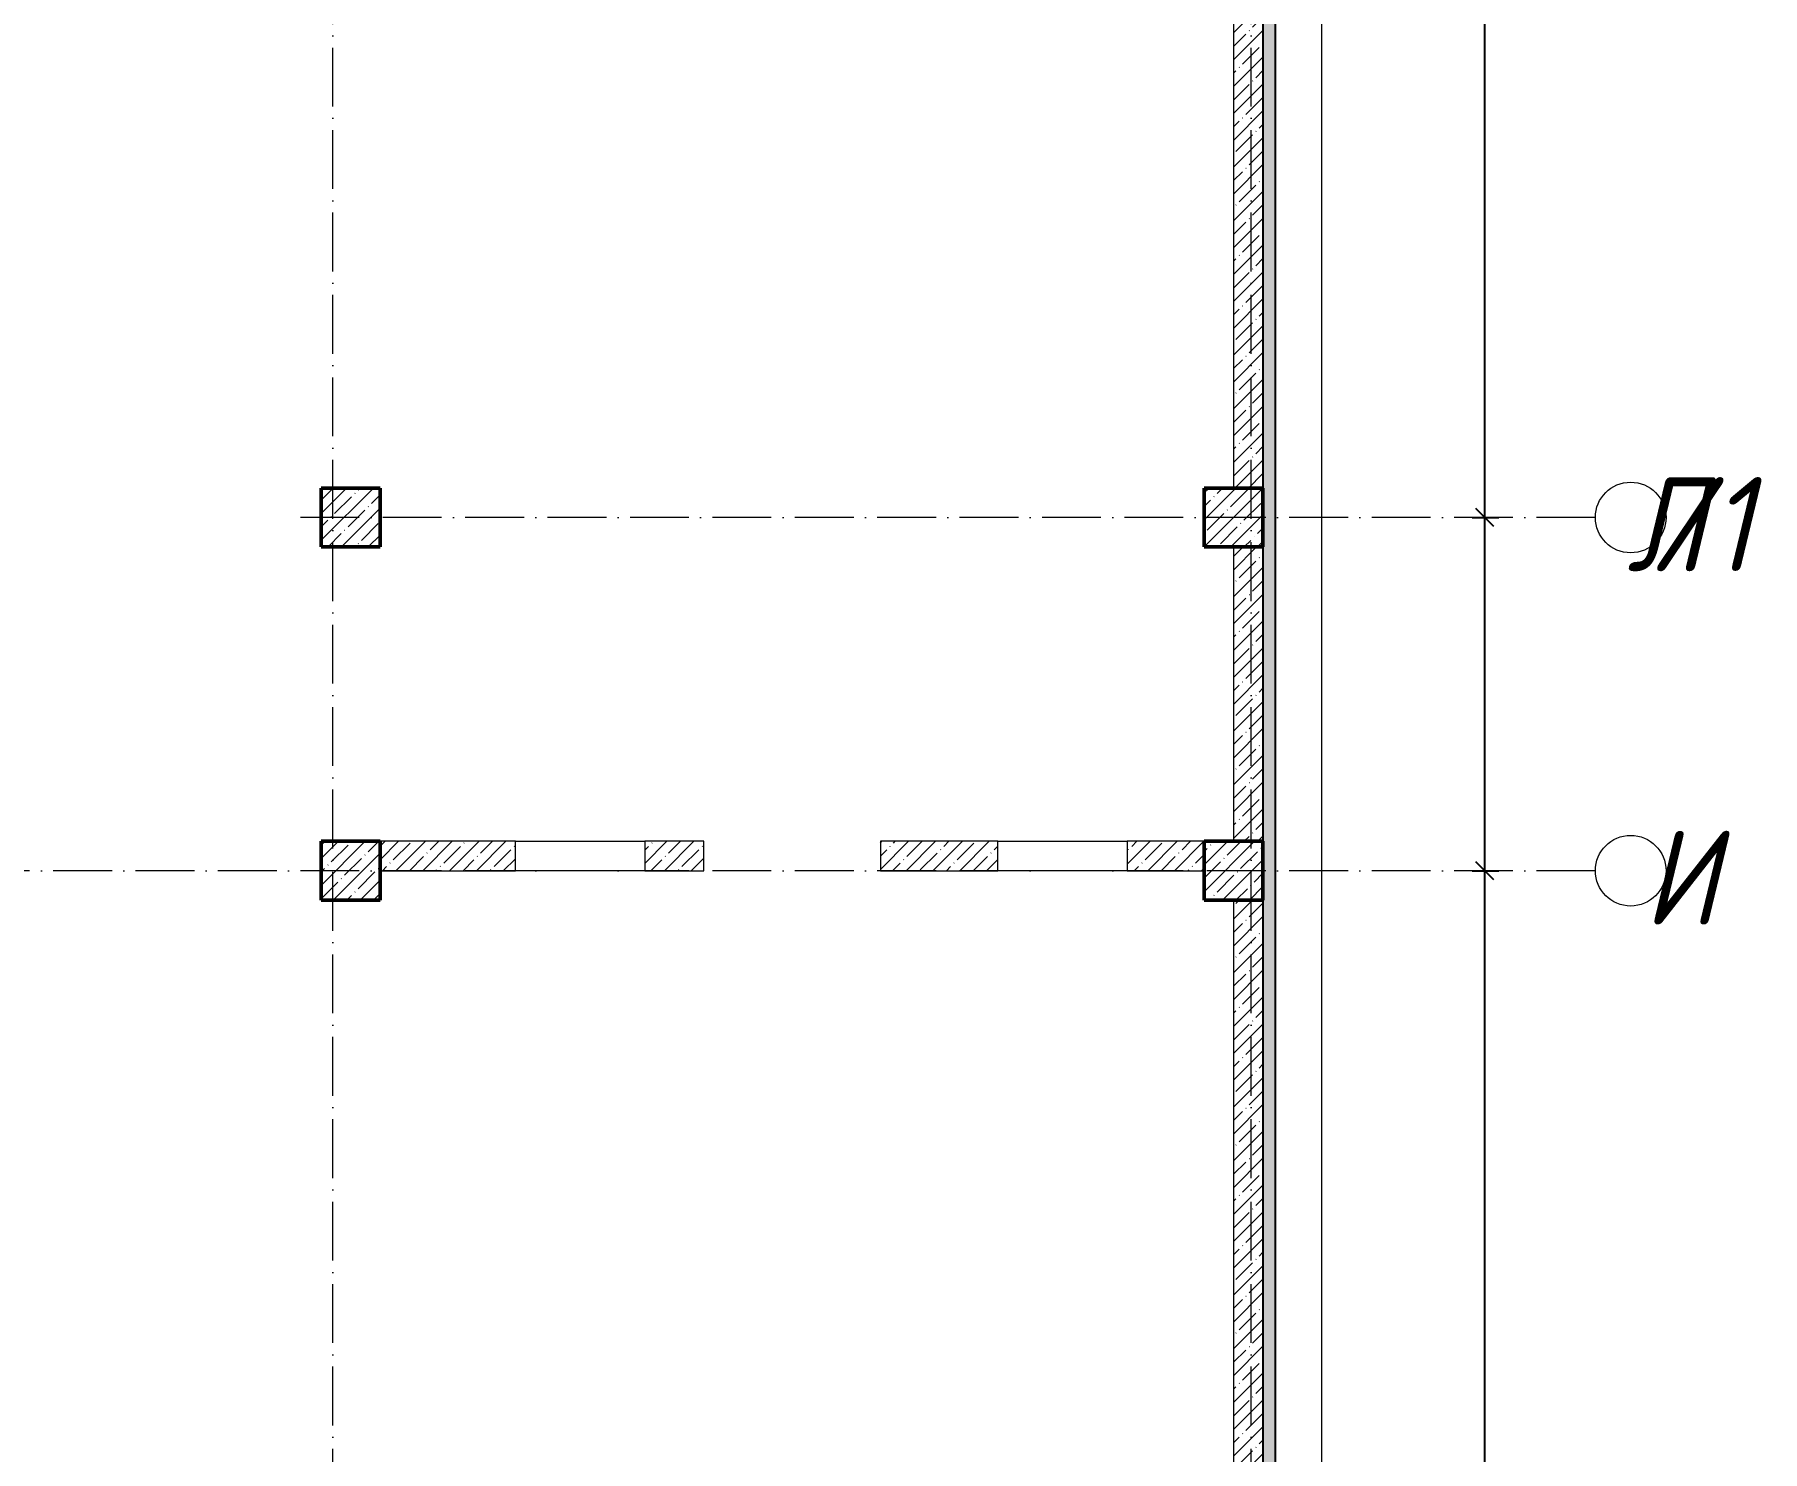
# Model space of a CAD drawing. Header units: millimetres. Extents: x -401725 to 250493, y 305116 to 802890.
# Drawn here: x -259937 to -245258, y 470415 to 482449 of the extents above; entities that cross this region are included whole.
import ezdxf

# ---------------------------------------------------------------- set-up
doc = ezdxf.new("R2010")
doc.units = ezdxf.units.MM
doc.linetypes.add('50_200_ШТРИХ_1Т_ш5_п1_п1_', pattern=[700, 500, -100, 0, -100])
for name, color, linetype, lineweight in [('A-____-____-DIMS', 7, 'Continuous', 9), ('A-FLOR-____-OTLN', 7, 'Continuous', 9), ('A-WALL-____-MCUT', 7, 'Continuous', 13), ('A-WALL-____-MCUT-1', 7, 'Continuous', 9), ('A-WALL-____-MCUT-3', 7, 'Continuous', 9), ('A-WALL-____-OTLN', 7, 'Continuous', 9), ('A-WALL-____-PATT-1', 7, 'Continuous', 9), ('A-WALL-FNSH-MCUT-1', 7, 'Continuous', 9), ('S-COLS-____-MCUT', 7, 'Continuous', 50), ('S-COLS-____-OTLN', 7, 'Continuous', 9), ('S-GRID-____-IDEN', 7, 'Continuous', 9), ('S-GRID-____-OTLN-1', 7, '50_200_ШТРИХ_1Т_ш5_п1_п1_', 9)]:
    doc.layers.add(name, color=color, linetype=linetype, lineweight=lineweight)
doc.styles.add('ISOCPEUR_I', font='isocpeui.ttf', dxfattribs={"width": 0.9, "height": 2.5})
doc.dimstyles.new('ISO-2_5_0_9К_БОЛЬШОЙ_ОСИ', dxfattribs={"dimscale": 304.8, "dimtxt": 248.995294, "dimasz": 0.492126, "dimexe": 0.393701, "dimexo": 0, "dimgap": 0, "dimtad": 1, "dimdec": 0, "dimzin": 0, "dimdsep": 46, "dimtxsty": 'ISOCPEUR_I', "dimblk1": 'OBLIQUE', "dimblk2": 'OBLIQUE', "dimsah": 1, "dimcen": 0.09, "dimdle": 0.393701, "dimazin": 0, "dimtfac": 1, "dimtdec": 4, "dimtix": 1, "dimtmove": 0, "dimatfit": 3, "dimfxl": 1, "dimtvp": 1, "dimtolj": 1, "dimtzin": 0, "dimarcsym": 2})
pattern_1 = [(45, (-350751.34, 459015.94), (-114.04925, 114.04925), []), (45, (-350637.3, 459015.94), (-114.04925, 114.04925), [201.612, -40.322, 3.353, -36.97])]

# ---------------------------------------------------------------- blocks, each defined once
blk = doc.blocks.new('BSC_Колонна _Прямоугольная - 500х500-V30-АР1_Кладочный план подвала в осях 1-64_А-ГГ')
at = {"layer": 'S-COLS-____-OTLN'}
h = blk.add_hatch(dxfattribs=at)
h.set_pattern_fill('FP_41', color=256, style=0, pattern_type=2)
h.set_pattern_definition([(45, (-101000, -16331.04), (-114.04925, 114.04925), []), (45, (-100885.95, -16331.04), (-114.04925, 114.04925), [201.613, -40.323, 3.353, -36.97])])
h.paths.add_polyline_path([(-250, -250), (250, -250), (250, 250), (-250, 250)], flags=0)
at = {"layer": 'S-COLS-____-MCUT'}
for p, q in [((250, 250), (-250, 250)), ((-250, 250), (-250, -250)), ((250, -250), (250, 250)), ((-250, -250), (250, -250))]:
    blk.add_line(p, q, dxfattribs=at)
blk = doc.blocks.new('BSC_Колонна _Прямоугольная - 500х500-V31-АР1_Кладочный план подвала в осях 1-64_А-ГГ')
at = {"layer": 'S-COLS-____-OTLN'}
h = blk.add_hatch(dxfattribs=at)
h.set_pattern_fill('FP_42', color=256, style=0, pattern_type=2)
h.set_pattern_definition([(45, (-93500, -16331.04), (-114.04925, 114.04925), []), (45, (-93385.95, -16331.04), (-114.04925, 114.04925), [201.613, -40.323, 3.353, -36.97])])
h.paths.add_polyline_path([(-250, -250), (250, -250), (250, 250), (-250, 250)], flags=0)
at = {"layer": 'S-COLS-____-MCUT'}
for p, q in [((250, 250), (-250, 250)), ((-250, 250), (-250, -250)), ((250, -250), (250, 250)), ((-250, -250), (250, -250))]:
    blk.add_line(p, q, dxfattribs=at)
blk = doc.blocks.new('BSC_Колонна _Прямоугольная - 500х500-V38-АР1_Кладочный план подвала в осях 1-64_А-ГГ')
at = {"layer": 'S-COLS-____-OTLN'}
h = blk.add_hatch(dxfattribs=at)
h.set_pattern_fill('FP_49', color=256, style=0, pattern_type=2)
h.set_pattern_definition([(45, (-101000, -19331.04), (-114.04925, 114.04925), []), (45, (-100885.95, -19331.04), (-114.04925, 114.04925), [201.613, -40.323, 3.353, -36.97])])
h.paths.add_polyline_path([(-250, -250), (250, -250), (250, 250), (-250, 250)], flags=0)
at = {"layer": 'S-COLS-____-MCUT'}
for p, q in [((250, 250), (-250, 250)), ((-250, 250), (-250, -250)), ((250, -250), (250, 250)), ((-250, -250), (250, -250))]:
    blk.add_line(p, q, dxfattribs=at)
blk = doc.blocks.new('BSC_Колонна _Прямоугольная - 500х500-V39-АР1_Кладочный план подвала в осях 1-64_А-ГГ')
at = {"layer": 'S-COLS-____-OTLN'}
h = blk.add_hatch(dxfattribs=at)
h.set_pattern_fill('FP_50', color=256, style=0, pattern_type=2)
h.set_pattern_definition([(45, (-93500, -19331.04), (-114.04925, 114.04925), []), (45, (-93385.95, -19331.04), (-114.04925, 114.04925), [201.613, -40.323, 3.353, -36.97])])
h.paths.add_polyline_path([(-250, -250), (250, -250), (250, 250), (-250, 250)], flags=0)
at = {"layer": 'S-COLS-____-MCUT'}
for p, q in [((250, 250), (-250, 250)), ((-250, 250), (-250, -250)), ((250, -250), (250, 250)), ((-250, -250), (250, -250))]:
    blk.add_line(p, q, dxfattribs=at)
blk = doc.blocks.new('Ось сетки - Круг_Ø6_00__ISO-2_5_0_9K_-25732049-АР1_Кладочный план подвала в осях 1-64_А-ГГ')
at = {"layer": 'S-GRID-____-IDEN'}
blk.add_circle((0, 0), 3, dxfattribs=at)
blk = doc.blocks.new('_Oblique')
at = {"color": 0, "linetype": 'ByBlock', "lineweight": -2}
blk.add_line((-0.5, -0.5), (0.5, 0.5), dxfattribs=at)
blk = doc.blocks.new('*D8163')
at = {"layer": 'A-____-____-DIMS', "color": 0, "lineweight": -2, "transparency": 16777216}
for p, q in [((-247617, 469227), (-247617, 475467)), ((-247723, 475347), (-247497, 475347)), ((-247723, 469347), (-247497, 469347))]:
    blk.add_line(p, q, dxfattribs=at)
at = {"layer": 'Defpoints', "color": 0, "transparency": 16777216}
for p in [(-247723, 475347), (-247617, 475347), (-247723, 469347)]:
    blk.add_point(p, dxfattribs=at)
at = {"layer": 'A-____-____-DIMS', "color": 0, "lineweight": -2, "transparency": 16777216, "xscale": 150, "yscale": 150, "zscale": 150}
for p, rotation in [((-247617, 475347), 90), ((-247617, 469347), 270)]:
    blk.add_blockref('_Oblique', p, dxfattribs=dict(at, rotation=rotation))
at = {"layer": 'A-____-____-DIMS', "color": 0, "transparency": 16777216, "insert": (-247618, 472347), "char_height": 2.5, "width": 758.48, "attachment_point": 5, "rotation": 90, "style": 'ISOCPEUR_I'}
blk.add_mtext('\\A1;6000', dxfattribs=at)
blk = doc.blocks.new('*D8164')
at = {"layer": 'A-____-____-DIMS', "color": 0, "lineweight": -2, "transparency": 16777216}
for p, q in [((-247617, 475227), (-247617, 478467)), ((-247723, 478347), (-247497, 478347)), ((-247723, 475347), (-247497, 475347))]:
    blk.add_line(p, q, dxfattribs=at)
at = {"layer": 'Defpoints', "color": 0, "transparency": 16777216}
for p in [(-247723, 478347), (-247617, 478347), (-247723, 475347)]:
    blk.add_point(p, dxfattribs=at)
at = {"layer": 'A-____-____-DIMS', "color": 0, "lineweight": -2, "transparency": 16777216, "xscale": 150, "yscale": 150, "zscale": 150}
for p, rotation in [((-247617, 478347), 90), ((-247617, 475347), 270)]:
    blk.add_blockref('_Oblique', p, dxfattribs=dict(at, rotation=rotation))
at = {"layer": 'A-____-____-DIMS', "color": 0, "transparency": 16777216, "insert": (-247618, 476847), "char_height": 2.5, "width": 758.48, "attachment_point": 5, "rotation": 90, "style": 'ISOCPEUR_I'}
blk.add_mtext('\\A1;3000', dxfattribs=at)
blk = doc.blocks.new('*D8165')
at = {"layer": 'A-____-____-DIMS', "color": 0, "lineweight": -2, "transparency": 16777216}
for p, q in [((-247617, 478227), (-247617, 484467)), ((-247723, 484347), (-247497, 484347)), ((-247723, 478347), (-247497, 478347))]:
    blk.add_line(p, q, dxfattribs=at)
at = {"layer": 'Defpoints', "color": 0, "transparency": 16777216}
for p in [(-247723, 484347), (-247617, 484347), (-247723, 478347)]:
    blk.add_point(p, dxfattribs=at)
at = {"layer": 'A-____-____-DIMS', "color": 0, "lineweight": -2, "transparency": 16777216, "xscale": 150, "yscale": 150, "zscale": 150}
for p, rotation in [((-247617, 484347), 90), ((-247617, 478347), 270)]:
    blk.add_blockref('_Oblique', p, dxfattribs=dict(at, rotation=rotation))
at = {"layer": 'A-____-____-DIMS', "color": 0, "transparency": 16777216, "insert": (-247618, 481347), "char_height": 2.5, "width": 758.48, "attachment_point": 5, "rotation": 90, "style": 'ISOCPEUR_I'}
blk.add_mtext('\\A1;6000', dxfattribs=at)

msp = doc.modelspace()

# ---------------------------------------------------------------- hatches: boundary and pattern name
at = {"layer": 'A-WALL-____-PATT-1'}
h = msp.add_hatch(dxfattribs=at)
h.set_pattern_fill('FP_91', color=256, style=0, pattern_type=2)
h.set_pattern_definition([(0, (-350751.34, 459015.94), (120.968, 69.841), [80.645, -161.29]), (120, (-350751.34, 459015.94), (-120.96808, 69.84086), [80.645, -161.29]), (60, (-350751.34, 459015.94), (-8e-05, 139.68186), [0, -161.29, 80.645, 0])])
h.paths.add_polyline_path([(-249399.3432, 457094.983), (-249399.3432, 506517.1216), (-249499.3432, 506517.1216), (-249499.3432, 457094.983)], flags=0)
h = msp.add_hatch(dxfattribs=at)
h.set_pattern_fill('FP_1', color=256, style=0, pattern_type=2)
h.set_pattern_definition(pattern_1)
h.paths.add_polyline_path([(-249501.3432, 478596.983), (-249501.3432, 484096.983), (-249751.3432, 484096.983), (-249751.3432, 478596.983)], flags=0)
h = msp.add_hatch(dxfattribs=at)
h.set_pattern_fill('FP_1', color=256, style=0, pattern_type=2)
h.set_pattern_definition(pattern_1)
h.paths.add_polyline_path([(-249501.3432, 475596.983), (-249501.3432, 478096.983), (-249751.3432, 478096.983), (-249751.3432, 475596.983)], flags=0)
h = msp.add_hatch(dxfattribs=at)
h.set_pattern_fill('FP_1', color=256, style=0, pattern_type=2)
h.set_pattern_definition(pattern_1)
h.paths.add_polyline_path([(-250653.6489, 475346.983), (-250001.3432, 475346.983), (-250001.3432, 475596.983), (-250653.6489, 475596.983)], flags=0)
h.paths.add_polyline_path([(-252751.3432, 475346.983), (-251753.6489, 475346.983), (-251753.6489, 475596.983), (-252751.3432, 475596.983)], flags=0)
h.paths.add_polyline_path([(-254752.2737, 475346.983), (-254251.3432, 475346.983), (-254251.3432, 475596.983), (-254752.2737, 475596.983)], flags=0)
h.paths.add_polyline_path([(-257001.3432, 475346.983), (-255852.2737, 475346.983), (-255852.2737, 475596.983), (-257001.3432, 475596.983)], flags=0)
h = msp.add_hatch(dxfattribs=at)
h.set_pattern_fill('FP_1', color=256, style=0, pattern_type=2)
h.set_pattern_definition(pattern_1)
h.paths.add_polyline_path([(-249501.3432, 469596.983), (-249501.3432, 475096.983), (-249751.3432, 475096.983), (-249751.3432, 469596.983)], flags=0)

# ---------------------------------------------------------------- linework, layer by layer
at = {"layer": 'A-FLOR-____-OTLN'}
msp.add_line((-249001.3432, 456596.983), (-249001.3432, 505796.983), dxfattribs=at)
at = {"layer": 'A-WALL-____-MCUT'}
for p, q in [((-249399.3432, 506517.1216), (-249399.3432, 456994.983)), ((-249391.3432, 456986.983), (-249391.3432, 506517.1216))]:
    msp.add_line(p, q, dxfattribs=at)
at = {"layer": 'A-WALL-____-MCUT-1'}
for p, q in [((-249751.3432, 484096.983), (-249751.3432, 478596.983)), ((-249501.3432, 478596.983), (-249501.3432, 484096.983)), ((-249751.3432, 478096.983), (-249751.3432, 475596.983)), ((-249501.3432, 475596.983), (-249501.3432, 478096.983)), ((-255852.2737, 475596.983), (-257001.3432, 475596.983)), ((-255852.2737, 475346.983), (-255852.2737, 475596.983)), ((-254251.3432, 475596.983), (-254752.2737, 475596.983)), ((-254752.2737, 475596.983), (-254752.2737, 475346.983)), ((-254251.3432, 475346.983), (-254251.3432, 475596.983)), ((-251753.6489, 475596.983), (-252751.3432, 475596.983)), ((-252751.3432, 475596.983), (-252751.3432, 475346.983)), ((-251753.6489, 475346.983), (-251753.6489, 475596.983)), ((-250001.3432, 475596.983), (-250653.6489, 475596.983)), ((-250653.6489, 475596.983), (-250653.6489, 475346.983)), ((-257001.3432, 475346.983), (-255852.2737, 475346.983)), ((-254752.2737, 475346.983), (-254251.3432, 475346.983)), ((-252751.3432, 475346.983), (-251753.6489, 475346.983)), ((-250653.6489, 475346.983), (-250001.3432, 475346.983)), ((-249751.3432, 475096.983), (-249751.3432, 469596.983)), ((-249501.3432, 469596.983), (-249501.3432, 475096.983))]:
    msp.add_line(p, q, dxfattribs=at)
at = {"layer": 'A-WALL-____-MCUT-3'}
msp.add_line((-249499.3432, 506517.1216), (-249499.3432, 457094.983), dxfattribs=at)
at = {"layer": 'A-WALL-____-OTLN'}
for p, q in [((-255852.2737, 475596.983), (-254752.2737, 475596.983)), ((-251753.6489, 475596.983), (-250653.6489, 475596.983)), ((-254752.2737, 475346.983), (-255852.2737, 475346.983)), ((-250653.6489, 475346.983), (-251753.6489, 475346.983))]:
    msp.add_line(p, q, dxfattribs=at)
at = {"layer": 'A-WALL-FNSH-MCUT-1'}
for p, q in [((-249501.3432, 484096.983), (-249501.3432, 478596.983)), ((-249501.3432, 478096.983), (-249501.3432, 475596.983)), ((-249501.3432, 475096.983), (-249501.3432, 469596.983))]:
    msp.add_line(p, q, dxfattribs=at)
at = {"layer": 'S-GRID-____-OTLN-1'}
for p, q in [((-257401.3432, 454533.3346), (-257401.3432, 508896.9006)), ((-249601.3432, 454533.3346), (-249601.3432, 508896.9006)), ((-246676.9366, 478346.983), (-257730.0789, 478346.983)), ((-246676.9366, 475346.983), (-283424.5728, 475346.983))]:
    msp.add_line(p, q, dxfattribs=at)

# ---------------------------------------------------------------- block references
at = {"layer": 'S-COLS-____-OTLN'}
for name, p in [('BSC_Колонна _Прямоугольная - 500х500-V39-АР1_Кладочный план подвала в осях 1-64_А-ГГ', (-257251.3432, 478346.983)), ('BSC_Колонна _Прямоугольная - 500х500-V38-АР1_Кладочный план подвала в осях 1-64_А-ГГ', (-249751.3432, 478346.983)), ('BSC_Колонна _Прямоугольная - 500х500-V31-АР1_Кладочный план подвала в осях 1-64_А-ГГ', (-257251.3432, 475346.983)), ('BSC_Колонна _Прямоугольная - 500х500-V30-АР1_Кладочный план подвала в осях 1-64_А-ГГ', (-249751.3432, 475346.983))]:
    msp.add_blockref(name, p, dxfattribs=at)
at = {"layer": 'S-GRID-____-IDEN', "xscale": 99.99999999999993, "yscale": 99.99999999999993, "zscale": 99.99999999999993, "rotation": 89.99999999999982}
for p in [(-246376.9366, 478346.983), (-246376.9366, 475346.983)]:
    msp.add_blockref('Ось сетки - Круг_Ø6_00__ISO-2_5_0_9K_-25732049-АР1_Кладочный план подвала в осях 1-64_А-ГГ', p, dxfattribs=at)

# ---------------------------------------------------------------- texts
at = {"layer": 'S-GRID-____-IDEN', "char_height": 800, "attachment_point": 1, "style": 'ISOCPEUR_I'}
for s, insert, width in [('\\fISOCPEUR|b0|i1|c204|p34|;\\W.9;Л', (-246410.742, 478690.3125), 223.670812), ('/1', (-246226.1951, 478690.3125), 346.329), ('\\fISOCPEUR|b0|i1|c204|p34|;\\W.9;И', (-246268.092, 475690.3125), 223.670812)]:
    msp.add_mtext(s, dxfattribs=dict(at, insert=insert, width=width))

# ---------------------------------------------------------------- dimensions: what is measured, and where the dimension line sits
at = {"layer": 'A-____-____-DIMS'}
for base, p1, p2, override, picture, middle in [((-247617.1018, 484346.983), (-247723.1678, 478346.983), (-247723.1678, 484346.983), {"dimtxt": 400, "dimpost": '<>', "dimfxl": 6000}, '*D8165', (-247618.3518, 481346.983)), ((-247617.1018, 478346.983), (-247723.1678, 475346.983), (-247723.1678, 478346.983), {"dimtxt": 400, "dimpost": '<>', "dimfxl": 3000}, '*D8164', (-247618.3518, 476846.983)), ((-247617.1018, 475346.983), (-247723.1678, 469346.983), (-247723.1678, 475346.983), {"dimtxt": 400, "dimpost": '<>', "dimfxl": 6000}, '*D8163', (-247618.3518, 472346.983))]:
    dim = msp.add_linear_dim(base=base, p1=p1, p2=p2, angle=90, dimstyle='ISO-2_5_0_9К_БОЛЬШОЙ_ОСИ', override=override, dxfattribs=at)
    dim.commit()
    dim.dimension.update_dxf_attribs({"geometry": picture, "text_midpoint": middle})

doc.saveas('drawing.dxf')
